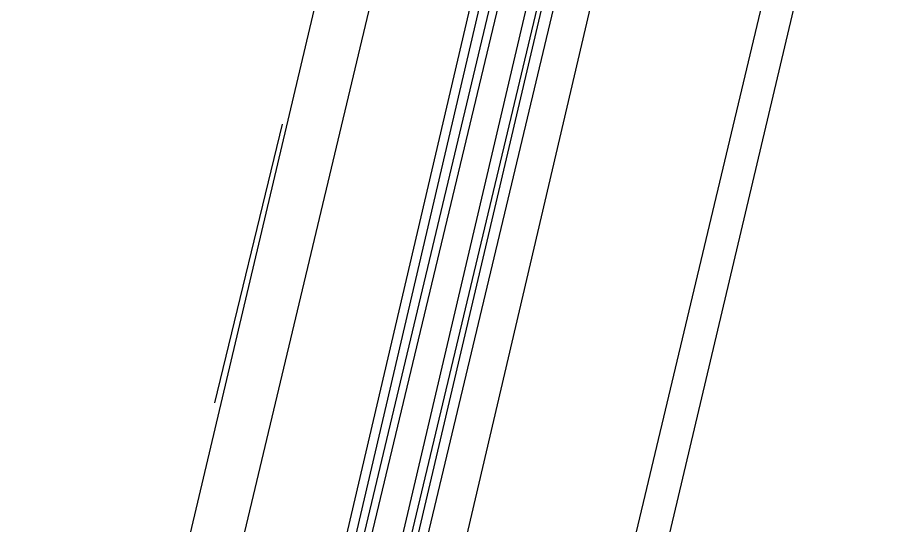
# Model space of a CAD drawing. Header units: feet. Extents: x -84 to 198, y -22 to 181.
# Drawn here: x 88.144 to 89.69, y 20.867 to 21.767 of the extents above; entities that cross this region are included whole.
import ezdxf

# ---------------------------------------------------------------- set-up
doc = ezdxf.new("R2010")
doc.units = ezdxf.units.FT
doc.layers.add('A-LINEA', color=7, linetype='CONTINUOUS')

msp = doc.modelspace()

# ---------------------------------------------------------------- linework, layer by layer
at = {"layer": 'A-LINEA'}
for p, q in [((87.8933, 14.9111), (90.9867, 27.9911)), ((90.1067, 27.8711), (88.2933, 20.1911)), ((90.8667, 27.6978), (89.04, 20.0178)), ((88.48, 20.5778), (89.2933, 23.9911)), ((88.6533, 20.5378), (89.4533, 23.9511)), ((88.6667, 20.5244), (89.4667, 23.9378)), ((88.68, 20.5244), (89.4933, 23.9378)), ((88.6933, 20.5244), (89.5067, 23.9244)), ((89.6533, 23.8978), (88.8533, 20.4844)), ((88.4933, 21.0844), (88.6133, 21.5778))]:
    msp.add_line(p, q, dxfattribs=at)
for points in [[(88.7467, 20.5111), (89.56, 23.9778), (89.5733, 23.9778), (89.5867, 23.9778), (88.76, 20.5111)], [(88.7867, 20.4978), (89.6133, 23.9644), (89.6, 23.9778), (89.5867, 23.9778), (88.7733, 20.5111)]]:
    msp.add_lwpolyline(points, dxfattribs=at)

doc.saveas('drawing.dxf')
